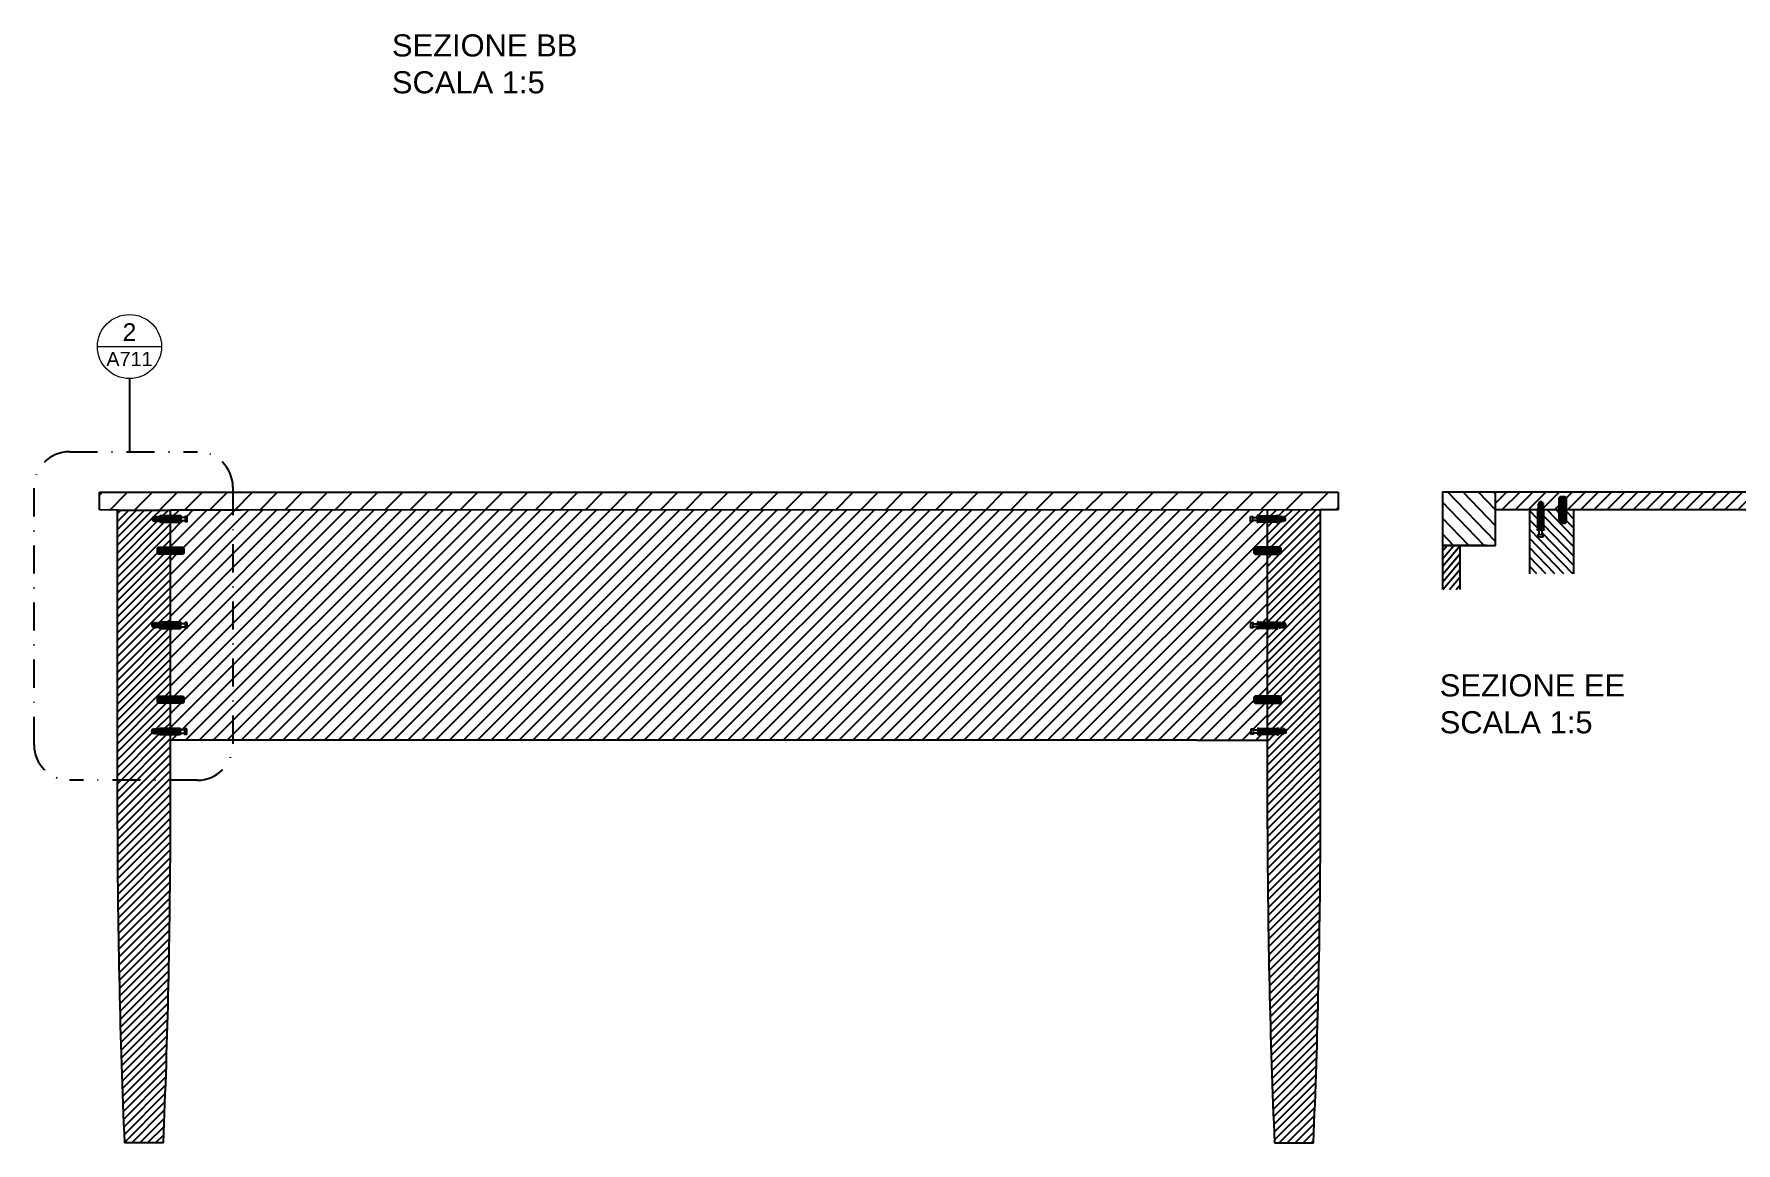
# Model space of a CAD drawing. Header units: millimetres. Extents: x -69 to 1786, y -423 to 409.
# Drawn here: x 196.5 to 388.9, y -213.3 to -88 of the extents above; entities that cross this region are included whole.
import ezdxf
from ezdxf.enums import TextEntityAlignment as Align

# ---------------------------------------------------------------- set-up
doc = ezdxf.new("R2010")
doc.units = ezdxf.units.MM
doc.header["$LTSCALE"] = 0.5
doc.linetypes.add('TRATTOPUNTO2', pattern=[12.7, 6.35, -3.175, 0, -3.175])
doc.layers.add('A-ANNO-SYMB', color=202, linetype='Continuous', lineweight=18)
for name, color, linetype in [('ALTRE LINEE', 70, 'Continuous'), ('CONTRONO SEZIONI', 26, 'Continuous'), ('G-ANNO-GEOMETRY', 7, 'Continuous'), ('linee sezionate', 5, 'Continuous'), ('SIMBOLI', 201, 'Continuous'), ('viti', 240, 'Continuous')]:
    doc.layers.add(name, color=color, linetype=linetype)
doc.styles.add('ARIAL', font='arial.ttf')
doc.styles.get("Standard").update_dxf_attribs({"font": 'arial.ttf'})

# ---------------------------------------------------------------- blocks, each defined once
blk = doc.blocks.new('DETAGLI')
at = {"layer": 'A-ANNO-SYMB', "linetype": 'Continuous'}
blk.add_line((486.66, 356.17), (504.76, 356.17), dxfattribs=at)
blk.add_circle((495.71, 356.17), 9.05, dxfattribs=at)
for tag, p in [('TAVOLA', (495.71, 362.76)), ('SEZIONE', (495.71, 354.67))]:
    blk.add_attdef(tag, text='', height=5, dxfattribs=at).set_placement(p, align=Align.TOP_CENTER)

msp = doc.modelspace()

# ---------------------------------------------------------------- hatches: boundary and pattern name
at = {"layer": 'ALTRE LINEE'}
h = msp.add_hatch(dxfattribs=at)
h.set_pattern_fill('ANSI31', color=256, scale=0.63)
h.set_pattern_definition([(45, (134.6982, 0.0567), (-1.41439, 1.41439), [])])
h.paths.add_polyline_path([(343.9, -141.76), (343.9, -139.76), (203.9, -139.76), (203.9, -141.76), (205.9, -141.77), (211.9, -141.78), (219.89, -141.78)])
h = msp.add_hatch(dxfattribs=at)
h.set_pattern_fill('ANSI31', color=256, scale=0.39, angle=269)
h.set_pattern_definition([(314, (-100.5723, -89.1039), (0.8907225, 0.8601607), [])])
h.paths.add_polyline_path([(361.69, -139.76), (355.69, -139.76), (355.69, -145.76), (361.69, -145.76)])
h.paths.add_polyline_path([(414.94, -139.76), (414.94, -145.76), (420.94, -145.76), (420.94, -139.76)])
h = msp.add_hatch(dxfattribs=at)
h.set_pattern_fill('ANSI31', color=256, scale=0.33)
h.set_pattern_definition([(45, (-100.5723, -89.1039), (-0.7408711, 0.7408711), [])])
edge = h.paths.add_edge_path()
edge.add_line((406.95, -141.76), (406.95, -140.39))
edge.add_line((406.95, -140.39), (407.35, -140.39))
edge.add_line((407.35, -140.39), (407.35, -139.76))
edge.add_line((407.35, -139.76), (361.69, -139.76))
edge.add_line((361.69, -139.76), (361.69, -141.76))
edge.add_line((361.69, -141.76), (366.5, -141.76))
edge.add_line((366.5, -141.76), (366.5, -141.7))
edge.add_line((366.5, -141.7), (366.58, -141.68))
edge.add_line((366.58, -141.68), (366.58, -141.58))
edge.add_line((366.58, -141.58), (366.5, -141.6))
edge.add_line((366.5, -141.6), (366.5, -141.54))
edge.add_line((366.5, -141.54), (366.58, -141.52))
edge.add_line((366.58, -141.52), (366.58, -141.44))
edge.add_line((366.58, -141.44), (366.5, -141.46))
edge.add_line((366.5, -141.46), (366.5, -141.4))
edge.add_line((366.5, -141.4), (366.58, -141.37))
edge.add_line((366.58, -141.37), (366.58, -141.29))
edge.add_line((366.58, -141.29), (366.5, -141.32))
edge.add_line((366.5, -141.32), (366.5, -141.25))
edge.add_line((366.5, -141.25), (366.58, -141.23))
edge.add_line((366.58, -141.23), (366.58, -141.15))
edge.add_line((366.58, -141.15), (366.5, -141.18))
edge.add_line((366.5, -141.18), (366.5, -141.11))
edge.add_line((366.5, -141.11), (366.58, -141.09))
edge.add_line((366.58, -141.09), (366.58, -140.91))
edge.add_arc((366.79, -141.11), 0.285, 43.7004, 136.2996, ccw=False)
edge.add_line((367, -140.91), (367, -140.98))
edge.add_line((367, -140.98), (367.08, -140.95))
edge.add_line((367.08, -140.95), (367.08, -141.02))
edge.add_line((367.08, -141.02), (367, -141.04))
edge.add_line((367, -141.04), (367, -141.12))
edge.add_line((367, -141.12), (367.08, -141.09))
edge.add_line((367.08, -141.09), (367.08, -141.16))
edge.add_line((367.08, -141.16), (367, -141.18))
edge.add_line((367, -141.18), (367, -141.26))
edge.add_line((367, -141.26), (367.08, -141.24))
edge.add_line((367.08, -141.24), (367.08, -141.3))
edge.add_line((367.08, -141.3), (367, -141.32))
edge.add_line((367, -141.32), (367, -141.4))
edge.add_line((367, -141.4), (367.08, -141.38))
edge.add_line((367.08, -141.38), (367.08, -141.44))
edge.add_line((367.08, -141.44), (367, -141.46))
edge.add_line((367, -141.46), (367, -141.56))
edge.add_line((367, -141.56), (367.08, -141.54))
edge.add_line((367.08, -141.54), (367.08, -141.6))
edge.add_line((367.08, -141.6), (367, -141.63))
edge.add_line((367, -141.63), (367, -141.76))
edge.add_line((367, -141.76), (368.88, -141.76))
edge.add_line((368.88, -141.76), (368.88, -140.39))
edge.add_line((368.88, -140.39), (369, -140.24))
edge.add_line((369, -140.24), (369.56, -140.24))
edge.add_line((369.56, -140.24), (369.68, -140.39))
edge.add_line((369.68, -140.39), (369.68, -141.76))
edge.add_line((369.68, -141.76), (406.95, -141.76))
h.paths.add_polyline_path([(409.63, -141.76), (409.63, -141.63), (409.85, -141.69), (409.85, -139.76), (407.35, -139.76), (407.35, -140.39), (407.75, -140.39), (407.75, -141.76)])
h.paths.add_polyline_path([(409.85, -141.46), (410.13, -141.54), (410.13, -141.59), (410.08, -141.59), (410.04, -141.58), (410.04, -141.76), (414.94, -141.76), (414.94, -139.76), (409.85, -139.76)])
h = msp.add_hatch(dxfattribs=at)
h.set_pattern_fill('ANSI31', color=256, scale=0.2)
h.set_pattern_definition([(45, (-81.9845, -113.9368), (-0.4490128, 0.4490128), [])])
h.paths.add_polyline_path([(211.9, -155.14), (210.8, -155.14), (210.8, -155.18), (210.74, -155.18), (210.74, -155.06), (210.68, -155.06), (210.54, -154.57), (210.53, -154.57), (210.53, -154.49), (210.58, -154.49), (210.6, -154.57), (210.74, -154.57), (210.74, -154.4), (210.8, -154.4), (211.9, -154.42), (211.9, -146.77), (210.55, -146.77), (210.4, -146.65), (210.4, -146.37), (210.4, -146.09), (210.55, -145.97), (211.9, -145.97), (211.9, -143.14), (210.83, -143.14), (210.83, -143.18), (210.77, -143.18), (210.77, -143.06), (210.71, -143.06), (210.57, -142.57), (210.56, -142.57), (210.56, -142.49), (210.61, -142.49), (210.64, -142.57), (210.77, -142.57), (210.77, -142.4), (210.83, -142.4), (211.9, -142.42), (211.9, -141.78), (205.9, -141.77), (205.9, -177.77, 0.009914), (206.7, -213.27), (211.1, -213.27, 0.009912), (211.9, -177.78), (211.9, -167.14), (210.76, -167.14), (210.76, -167.18), (210.71, -167.18), (210.71, -167.07), (210.65, -167.07), (210.51, -166.57), (210.5, -166.57), (210.5, -166.49), (210.55, -166.49), (210.57, -166.57), (210.71, -166.57), (210.71, -166.4), (210.76, -166.4), (211.9, -166.42), (211.9, -163.58), (210.55, -163.58), (210.4, -163.46), (210.4, -162.9), (210.55, -162.78), (211.9, -162.78)])
h.paths.add_polyline_path([(209.89, -154.98, -0.427564), (209.89, -154.57), (209.95, -154.57), (209.95, -154.49), (210, -154.49), (210.02, -154.57), (210.09, -154.57), (210.09, -154.49), (210.14, -154.49), (210.16, -154.57), (210.23, -154.57), (210.23, -154.49), (210.28, -154.49), (210.3, -154.57), (210.37, -154.57), (210.37, -154.49), (210.42, -154.49), (210.58, -155.06), (210.52, -155.06), (210.49, -154.98), (210.42, -154.98), (210.42, -155.06), (210.37, -155.06), (210.35, -154.98), (210.28, -154.98), (210.28, -155.06), (210.23, -155.06), (210.21, -154.98), (210.14, -154.98), (210.14, -155.06), (210.09, -155.06), (210.07, -154.98)], flags=16)
h.paths.add_polyline_path([(209.91, -166.49), (209.96, -166.49), (209.99, -166.57), (210.05, -166.57), (210.05, -166.49), (210.1, -166.49), (210.13, -166.57), (210.2, -166.57), (210.2, -166.49), (210.25, -166.49), (210.27, -166.57), (210.34, -166.57), (210.34, -166.49), (210.39, -166.49), (210.53, -166.98), (210.53, -166.98), (210.53, -167.07), (210.48, -167.07), (210.46, -166.98), (210.39, -166.98), (210.39, -167.07), (210.34, -167.07), (210.32, -166.98), (210.25, -166.98), (210.25, -167.07), (210.2, -167.07), (210.18, -166.98), (210.11, -166.98), (210.11, -167.07), (210.06, -167.07), (210.04, -166.98), (209.86, -166.98, -0.427564), (209.86, -166.57), (209.91, -166.57)], flags=16)
h.paths.add_polyline_path([(210.12, -143.06), (210.1, -142.98), (209.93, -142.98, -0.427564), (209.93, -142.57), (209.98, -142.57), (209.98, -142.49), (210.03, -142.49), (210.05, -142.57), (210.12, -142.57), (210.12, -142.49), (210.17, -142.49), (210.19, -142.57), (210.26, -142.57), (210.26, -142.49), (210.31, -142.49), (210.33, -142.57), (210.4, -142.57), (210.4, -142.49), (210.45, -142.49), (210.59, -142.98), (210.6, -142.98), (210.6, -143.06), (210.55, -143.06), (210.53, -142.98), (210.46, -142.98), (210.46, -143.06), (210.41, -143.06), (210.38, -142.98), (210.32, -142.98), (210.32, -143.06), (210.27, -143.06), (210.24, -142.98), (210.17, -142.98), (210.17, -143.06)], flags=16)
h = msp.add_hatch(dxfattribs=at)
h.set_pattern_fill('ANSI31', color=256, scale=0.35)
h.set_pattern_definition([(45, (134.6982, 0.0567), (-0.7857724, 0.7857724), [])])
h.paths.add_polyline_path([(335.9, -155.14), (334.86, -155.14), (334.86, -155.18), (334.77, -155.18), (334.77, -154.97), (334.26, -154.97), (334.26, -155.08), (334.03, -155.08), (334.03, -154.49), (334.26, -154.49), (334.26, -154.61), (334.77, -154.61), (334.77, -154.4), (334.86, -154.4), (334.86, -154.44), (335.9, -154.44), (335.9, -153.61), (335.9, -146.77), (334.53, -146.77), (334.38, -146.65), (334.38, -146.09), (334.53, -145.97), (335.9, -145.97), (335.9, -143.14), (334.83, -143.14), (334.83, -143.18), (334.74, -143.18), (334.74, -142.97), (334.23, -142.97), (334.23, -143.08), (334, -143.08), (334, -142.49), (334.23, -142.49), (334.23, -142.61), (334.74, -142.61), (334.74, -142.4), (334.83, -142.4), (335.9, -142.42), (335.9, -141.76), (219.89, -141.78), (211.9, -141.78), (211.9, -142.44), (212.98, -142.44), (212.98, -142.4), (213.06, -142.4), (213.06, -142.61), (213.58, -142.61), (213.58, -142.49), (213.81, -142.49), (213.81, -143.08), (213.58, -143.08), (213.58, -142.97), (213.06, -142.97), (213.06, -143.18), (212.98, -143.18), (211.9, -143.16), (211.9, -145.97), (213.27, -145.97), (213.42, -146.09), (213.42, -146.65), (213.27, -146.77), (211.9, -146.77), (211.9, -154.44), (212.94, -154.44), (212.94, -154.4), (213.03, -154.4), (213.03, -154.61), (213.55, -154.61), (213.55, -154.49), (213.78, -154.49), (213.78, -155.08), (213.55, -155.08), (213.55, -154.97), (213.03, -154.97), (213.03, -155.18), (212.94, -155.18), (211.9, -155.16), (211.9, -162.78), (213.27, -162.78), (213.42, -162.9), (213.42, -163.46), (213.27, -163.58), (211.9, -163.58), (211.9, -163.6), (211.9, -166.44), (212.91, -166.44), (212.91, -166.4), (213, -166.4), (213, -167.18), (212.91, -167.18), (211.9, -167.16), (211.9, -167.78), (327.92, -167.78), (335.9, -167.78), (335.9, -167.14), (334.89, -167.14), (334.89, -167.18), (334.81, -167.18), (334.81, -166.97), (334.29, -166.97), (334.29, -167.08), (334.06, -167.08), (334.06, -166.79), (334, -166.79), (334.06, -166.79), (334.06, -166.49), (334.29, -166.49), (334.81, -166.61), (334.81, -166.4), (334.89, -166.4), (334.89, -166.44), (335.9, -166.44), (335.9, -163.58), (334.53, -163.58), (334.38, -163.46), (334.38, -162.9), (334.53, -162.78), (335.9, -162.78), (335.9, -162.76)])
h.paths.add_polyline_path([(213.74, -167.08), (213.51, -167.08), (213.51, -166.49), (213.74, -166.49)], flags=16)
h = msp.add_hatch(dxfattribs=at)
h.set_pattern_fill('ANSI31', color=256, scale=0.2)
h.set_pattern_definition([(45, (54.01555, -113.9368), (-0.4490128, 0.4490128), [])])
h.paths.add_polyline_path([(335.9, -155.14), (337.01, -155.14), (337.01, -155.18), (337.06, -155.18), (337.06, -155.06), (337.13, -155.06), (337.26, -154.57), (337.27, -154.57), (337.27, -154.49), (337.22, -154.49), (337.2, -154.57), (337.06, -154.57), (337.06, -154.4), (337.01, -154.4), (335.9, -154.42), (335.9, -146.77), (337.26, -146.77), (337.41, -146.65), (337.41, -146.37), (337.41, -146.09), (337.26, -145.97), (335.9, -145.97), (335.9, -143.14), (336.98, -143.14), (336.98, -143.18), (337.03, -143.18), (337.03, -143.06), (337.09, -143.06), (337.23, -142.57), (337.24, -142.57), (337.24, -142.49), (337.19, -142.49), (337.17, -142.57), (337.03, -142.57), (337.03, -142.4), (336.98, -142.4), (335.9, -142.42), (335.9, -141.78), (341.9, -141.77), (341.9, -177.77, -0.009914), (341.1, -213.27), (336.7, -213.27, -0.009912), (335.9, -177.78), (335.9, -167.14), (337.04, -167.14), (337.04, -167.18), (337.1, -167.18), (337.1, -167.07), (337.16, -167.07), (337.3, -166.57), (337.3, -166.57), (337.3, -166.49), (337.25, -166.49), (337.23, -166.57), (337.1, -166.57), (337.1, -166.4), (337.04, -166.4), (335.9, -166.42), (335.9, -163.58), (337.26, -163.58), (337.41, -163.46), (337.41, -162.9), (337.26, -162.78), (335.9, -162.78)])
h.paths.add_polyline_path([(337.91, -154.98, 0.427564), (337.91, -154.57), (337.86, -154.57), (337.86, -154.49), (337.81, -154.49), (337.79, -154.57), (337.72, -154.57), (337.72, -154.49), (337.67, -154.49), (337.64, -154.57), (337.58, -154.57), (337.58, -154.49), (337.53, -154.49), (337.5, -154.57), (337.43, -154.57), (337.43, -154.49), (337.38, -154.49), (337.22, -155.06), (337.29, -155.06), (337.31, -154.98), (337.38, -154.98), (337.38, -155.06), (337.43, -155.06), (337.45, -154.98), (337.52, -154.98), (337.52, -155.06), (337.57, -155.06), (337.59, -154.98), (337.66, -154.98), (337.66, -155.06), (337.71, -155.06), (337.74, -154.98)], flags=16)
h.paths.add_polyline_path([(337.89, -166.49), (337.84, -166.49), (337.82, -166.57), (337.75, -166.57), (337.75, -166.49), (337.7, -166.49), (337.68, -166.57), (337.61, -166.57), (337.61, -166.49), (337.56, -166.49), (337.54, -166.57), (337.47, -166.57), (337.47, -166.49), (337.42, -166.49), (337.28, -166.98), (337.27, -166.98), (337.27, -167.07), (337.32, -167.07), (337.34, -166.98), (337.41, -166.98), (337.41, -167.07), (337.46, -167.07), (337.49, -166.98), (337.55, -166.98), (337.55, -167.07), (337.6, -167.07), (337.63, -166.98), (337.69, -166.98), (337.69, -167.07), (337.74, -167.07), (337.77, -166.98), (337.94, -166.98, 0.427564), (337.94, -166.57), (337.89, -166.57)], flags=16)
h.paths.add_polyline_path([(337.68, -143.06), (337.7, -142.98), (337.88, -142.98, 0.427564), (337.88, -142.57), (337.83, -142.57), (337.83, -142.49), (337.78, -142.49), (337.75, -142.57), (337.69, -142.57), (337.69, -142.49), (337.64, -142.49), (337.61, -142.57), (337.54, -142.57), (337.54, -142.49), (337.49, -142.49), (337.47, -142.57), (337.4, -142.57), (337.4, -142.49), (337.35, -142.49), (337.21, -142.98), (337.2, -142.98), (337.2, -143.06), (337.25, -143.06), (337.28, -142.98), (337.35, -142.98), (337.35, -143.06), (337.4, -143.06), (337.42, -142.98), (337.49, -142.98), (337.49, -143.06), (337.54, -143.06), (337.56, -142.98), (337.63, -142.98), (337.63, -143.06)], flags=16)
h = msp.add_hatch(dxfattribs=at)
h.set_pattern_fill('ANSI31', color=256, scale=0.23, angle=269)
h.set_pattern_definition([(314, (-100.5723, -89.10385), (0.5252979, 0.5072743), [])])
h.paths.add_polyline_path([(409.5, -141.82), (409.61, -141.82), (409.61, -143.96), (409.5, -143.96)])
h.paths.add_polyline_path([(409.8, -143.96), (409.61, -143.96), (409.61, -141.82), (409.8, -141.82)])
h.paths.add_polyline_path([(409.9, -143.96), (409.8, -143.96), (409.8, -141.82), (409.9, -141.82)])
h.paths.add_polyline_path([(410.09, -143.96), (409.9, -143.96), (409.9, -141.82), (410.09, -141.82)])
h.paths.add_polyline_path([(410.2, -143.96), (410.09, -143.96), (410.09, -141.82), (410.2, -141.82)])
h.paths.add_polyline_path([(410.03, -144.05), (410.03, -144.57), (409.67, -144.57), (409.67, -144.05)])
h.paths.add_polyline_path([(409.56, -144.8), (409.56, -144.57), (410.15, -144.57), (410.15, -144.8)])
h.paths.add_polyline_path([(365.53, -148.97), (370.53, -148.97), (370.53, -141.76), (369.68, -141.76), (369.68, -143.12), (369.56, -143.27), (369.28, -143.27), (369, -143.27), (368.88, -143.12), (368.88, -141.76), (367.17, -141.76), (367.17, -141.82), (367.13, -143.96), (367.17, -143.96), (367.17, -144.05), (366.96, -144.05), (366.96, -144.57), (367.07, -144.57), (367.07, -144.8), (366.48, -144.8), (366.48, -144.57), (366.6, -144.57), (366.6, -144.05), (366.39, -144.05), (366.39, -143.96), (366.43, -141.82), (366.39, -141.82), (365.53, -141.81)])
h.paths.add_polyline_path([(406.1, -148.97), (411.1, -148.97), (411.1, -141.76), (410.24, -141.76), (410.24, -141.82), (409.46, -141.82), (409.46, -141.76), (407.75, -141.76), (407.75, -143.12), (406.95, -143.12), (406.95, -141.76), (406.1, -141.76)])
at = {"layer": 'linee sezionate'}
h = msp.add_hatch(dxfattribs=at)
h.set_pattern_fill('ANSI31', color=70, scale=0.18, angle=185)
h.set_pattern_definition([(230, (-100.5723, -89.10385), (0.4377944, -0.3673531), [])])
h.paths.add_polyline_path([(357.69, -145.76), (355.69, -145.76), (355.69, -150.76), (357.69, -150.76)])

# ---------------------------------------------------------------- linework, layer by layer
at = {"layer": 'CONTRONO SEZIONI', "linetype": 'TRATTOPUNTO2'}
for points in [[(200.48, -135.19), (214.96, -135.19)], [(196.48, -168.29), (196.48, -139.19)], [(196.48, -168.29), (196.48, -139.19)], [(218.96, -139.19), (218.96, -168.29)], [(214.96, -172.29), (200.48, -172.29)]]:
    msp.add_lwpolyline(points, dxfattribs=at)
for centre, start, end in [((200.48, -139.19), 90, 180), ((214.96, -139.19), 0, 90), ((200.48, -168.29), 180, 270), ((214.96, -168.29), 270, 0)]:
    msp.add_arc(centre, 4, start, end, dxfattribs=at)
at = {"layer": 'linee sezionate'}
for p, q in [((203.9, -141.76), (203.9, -139.76)), ((203.9, -139.76), (219.66, -139.76)), ((203.9, -139.76), (343.9, -139.76)), ((343.9, -139.76), (343.9, -141.76)), ((414.94, -139.76), (361.69, -139.76)), ((205.9, -141.77), (203.9, -141.76)), ((205.9, -177.77), (205.9, -141.77)), ((205.9, -141.77), (211.9, -141.78)), ((219.89, -141.78), (211.9, -141.78)), ((211.9, -142.44), (211.9, -141.78)), ((343.9, -141.76), (219.89, -141.78)), ((335.9, -167.78), (335.9, -141.78)), ((343.9, -141.76), (341.9, -141.76)), ((341.9, -177.77), (341.9, -141.77)), ((414.94, -141.76), (361.69, -141.76)), ((365.53, -141.76), (365.53, -148.97)), ((406.95, -141.76), (369.68, -141.76)), ((370.53, -148.97), (370.53, -141.76)), ((211.9, -145.97), (211.9, -142.44)), ((211.9, -154.44), (211.9, -145.97)), ((360.72, -145.76), (355.69, -145.76)), ((355.69, -145.76), (355.69, -150.76)), ((357.69, -150.76), (357.69, -145.76)), ((211.9, -162.78), (211.9, -154.44)), ((211.9, -166.44), (211.9, -162.76)), ((211.9, -177.78), (211.9, -166.43)), ((335.9, -177.78), (335.9, -167.14)), ((327.92, -167.78), (211.9, -167.78)), ((327.92, -167.78), (335.9, -167.78)), ((211.1, -213.27), (206.7, -213.27)), ((336.7, -213.27), (341.1, -213.27))]:
    msp.add_line(p, q, dxfattribs=at)
msp.add_lwpolyline([(361.69, -145.76), (361.69, -139.76), (355.69, -139.76), (355.69, -145.76), (361.69, -145.76)], dxfattribs=at)
for centre, start, end in [((1101.46, -175.35), 180.15499, 182.42692), ((-683.65, -175.35), 357.57308, 359.84501), ((1231.46, -175.35), 180.15499, 182.42692), ((-553.65, -175.35), 357.57308, 359.84501)]:
    msp.add_arc(centre, 895.56, start, end, dxfattribs=at)
at = {"layer": 'SIMBOLI', "lineweight": -3}
msp.add_line((207.27, -126.93), (207.27, -135.19), dxfattribs=at)
at = {"layer": 'viti'}
for p, q in [((368.88, -140.39), (369, -140.24)), ((368.88, -143.12), (368.88, -140.39)), ((369.68, -140.39), (368.88, -140.39)), ((369, -140.24), (369.56, -140.24)), ((369.56, -140.24), (369.68, -140.39)), ((369.68, -140.39), (369.68, -143.12)), ((366.5, -141.11), (367.03, -140.97)), ((366.5, -141.25), (367.03, -141.11)), ((366.5, -141.16), (366.5, -141.11)), ((366.55, -141.16), (366.5, -141.16)), ((366.5, -141.4), (367.03, -141.25)), ((366.5, -141.3), (366.5, -141.25)), ((366.55, -141.3), (366.5, -141.3)), ((366.5, -141.54), (367.03, -141.39)), ((366.5, -141.45), (366.5, -141.4)), ((366.55, -141.45), (366.5, -141.45)), ((366.5, -141.59), (366.5, -141.54)), ((366.5, -141.7), (367.03, -141.55)), ((366.55, -141.59), (366.5, -141.59)), ((366.5, -141.75), (366.5, -141.7)), ((366.55, -141.75), (366.5, -141.75)), ((367.08, -141.02), (366.55, -141.16)), ((367.08, -141.16), (366.55, -141.3)), ((367.08, -141.3), (366.55, -141.45)), ((367.08, -141.44), (366.55, -141.59)), ((367.08, -141.6), (366.55, -141.75)), ((366.58, -140.91), (366.58, -141.09)), ((366.58, -141.15), (366.58, -141.23)), ((366.58, -141.29), (366.58, -141.37)), ((366.58, -141.44), (366.58, -141.52)), ((366.58, -141.58), (366.58, -141.68)), ((366.58, -141.74), (366.58, -141.76)), ((367, -140.98), (367, -140.91)), ((367, -141.12), (367, -141.04)), ((367, -141.26), (367, -141.18)), ((367, -141.4), (367, -141.32)), ((367, -141.56), (367, -141.46)), ((367, -141.76), (367, -141.63)), ((367.08, -140.97), (367.03, -140.97)), ((367.08, -141.11), (367.03, -141.11)), ((367.08, -141.25), (367.03, -141.25)), ((367.08, -141.39), (367.03, -141.39)), ((367.08, -141.55), (367.03, -141.55)), ((367.08, -140.97), (367.08, -141.02)), ((367.08, -141.11), (367.08, -141.16)), ((367.08, -141.25), (367.08, -141.3)), ((367.08, -141.39), (367.08, -141.44)), ((367.08, -141.55), (367.08, -141.6)), ((369, -140.49), (369, -143.03)), ((369.14, -140.49), (369.14, -143.03)), ((369.28, -140.49), (369.28, -143.03)), ((369.42, -140.49), (369.42, -143.03)), ((369.56, -140.49), (369.56, -143.04)), ((209.99, -142.57), (209.93, -142.57)), ((209.93, -142.98), (210.1, -142.98)), ((209.98, -142.49), (210.03, -142.49)), ((209.98, -142.49), (209.98, -142.53)), ((210.12, -143.06), (209.98, -142.53)), ((210.03, -142.49), (210.17, -143.02)), ((210.13, -142.57), (210.05, -142.57)), ((210.12, -142.49), (210.17, -142.49)), ((210.12, -142.49), (210.12, -142.53)), ((210.27, -143.06), (210.12, -142.53)), ((210.17, -143.06), (210.12, -143.06)), ((210.16, -142.98), (210.24, -142.98)), ((210.17, -142.49), (210.32, -143.02)), ((210.17, -143.02), (210.17, -143.06)), ((210.27, -142.57), (210.19, -142.57)), ((210.26, -142.49), (210.31, -142.49)), ((210.26, -142.49), (210.26, -142.53)), ((210.41, -143.06), (210.26, -142.53)), ((210.32, -143.06), (210.27, -143.06)), ((210.31, -142.49), (210.46, -143.02)), ((210.31, -142.98), (210.38, -142.98)), ((210.32, -143.02), (210.32, -143.06)), ((210.41, -142.57), (210.33, -142.57)), ((210.4, -142.49), (210.45, -142.49)), ((210.4, -142.49), (210.4, -142.53)), ((210.55, -143.06), (210.4, -142.53)), ((210.46, -143.06), (210.41, -143.06)), ((210.45, -142.49), (210.6, -143.02)), ((210.45, -142.98), (210.53, -142.98)), ((210.46, -143.02), (210.46, -143.06)), ((210.57, -142.57), (210.48, -142.57)), ((210.6, -143.06), (210.55, -143.06)), ((210.56, -142.49), (210.61, -142.49)), ((210.56, -142.49), (210.56, -142.53)), ((210.71, -143.06), (210.56, -142.53)), ((210.59, -142.98), (210.69, -142.98)), ((210.6, -143.02), (210.6, -143.06)), ((210.61, -142.49), (210.76, -143.02)), ((210.77, -142.57), (210.64, -142.57)), ((210.76, -143.06), (210.71, -143.06)), ((210.75, -142.98), (210.77, -142.98)), ((210.76, -143.02), (210.76, -143.06)), ((212.98, -143.18), (212.98, -142.4)), ((212.98, -142.4), (213.06, -142.4)), ((213.06, -143.18), (212.98, -143.18)), ((213.06, -142.4), (213.06, -143.18)), ((334.74, -142.4), (334.74, -143.18)), ((334.83, -142.4), (334.74, -142.4)), ((334.74, -143.18), (334.83, -143.18)), ((334.83, -143.18), (334.83, -142.4)), ((337.03, -142.57), (337.17, -142.57)), ((337.05, -142.98), (337.03, -142.98)), ((337.19, -142.49), (337.04, -143.02)), ((337.04, -143.02), (337.04, -143.06)), ((337.04, -143.06), (337.09, -143.06)), ((337.09, -143.06), (337.24, -142.53)), ((337.21, -142.98), (337.12, -142.98)), ((337.24, -142.49), (337.19, -142.49)), ((337.35, -142.49), (337.2, -143.02)), ((337.2, -143.02), (337.2, -143.06)), ((337.2, -143.06), (337.25, -143.06)), ((337.23, -142.57), (337.33, -142.57)), ((337.24, -142.49), (337.24, -142.53)), ((337.25, -143.06), (337.4, -142.53)), ((337.36, -142.98), (337.28, -142.98)), ((337.4, -142.49), (337.35, -142.49)), ((337.49, -142.49), (337.35, -143.02)), ((337.35, -143.02), (337.35, -143.06)), ((337.35, -143.06), (337.4, -143.06)), ((337.39, -142.57), (337.47, -142.57)), ((337.4, -142.49), (337.4, -142.53)), ((337.4, -143.06), (337.54, -142.53)), ((337.5, -142.98), (337.42, -142.98)), ((337.54, -142.49), (337.49, -142.49)), ((337.64, -142.49), (337.49, -143.02)), ((337.49, -143.02), (337.49, -143.06)), ((337.49, -143.06), (337.54, -143.06)), ((337.53, -142.57), (337.61, -142.57)), ((337.54, -142.49), (337.54, -142.53)), ((337.54, -143.06), (337.69, -142.53)), ((337.64, -142.98), (337.56, -142.98)), ((337.78, -142.49), (337.63, -143.02)), ((337.63, -143.02), (337.63, -143.06)), ((337.63, -143.06), (337.68, -143.06)), ((337.69, -142.49), (337.64, -142.49)), ((337.68, -143.06), (337.83, -142.53)), ((337.68, -142.57), (337.75, -142.57)), ((337.69, -142.49), (337.69, -142.53)), ((337.88, -142.98), (337.7, -142.98)), ((337.83, -142.49), (337.78, -142.49)), ((337.82, -142.57), (337.88, -142.57)), ((337.83, -142.49), (337.83, -142.53)), ((366.39, -144.05), (366.39, -143.96)), ((366.39, -143.96), (367.17, -143.96)), ((367.17, -144.05), (366.39, -144.05)), ((367.17, -143.96), (367.17, -144.05)), ((369.68, -143.12), (368.88, -143.12)), ((368.88, -143.12), (369, -143.27)), ((369, -143.27), (369.56, -143.27)), ((369.28, -143.27), (369.53, -143.27)), ((369.56, -143.27), (369.68, -143.12)), ((210.55, -145.97), (210.4, -146.09)), ((210.4, -146.09), (210.4, -146.65)), ((210.55, -146.77), (210.55, -145.97)), ((210.55, -145.97), (213.27, -145.97)), ((213.17, -146.09), (210.63, -146.09)), ((213.27, -145.97), (213.42, -146.09)), ((213.27, -146.77), (213.27, -145.97)), ((213.42, -146.09), (213.42, -146.65)), ((334.53, -145.97), (334.38, -146.09)), ((334.38, -146.09), (334.38, -146.65)), ((337.26, -145.97), (334.53, -145.97)), ((334.53, -146.77), (334.53, -145.97)), ((334.63, -146.09), (337.17, -146.09)), ((337.26, -146.77), (337.26, -145.97)), ((337.26, -145.97), (337.41, -146.09)), ((337.41, -146.09), (337.41, -146.65)), ((210.4, -146.65), (210.55, -146.77)), ((213.27, -146.77), (210.55, -146.77)), ((213.17, -146.23), (210.63, -146.23)), ((213.17, -146.37), (210.63, -146.37)), ((213.17, -146.51), (210.63, -146.51)), ((213.17, -146.65), (210.63, -146.65)), ((213.42, -146.65), (213.27, -146.77)), ((334.38, -146.65), (334.53, -146.77)), ((334.53, -146.77), (337.26, -146.77)), ((334.63, -146.23), (337.17, -146.23)), ((334.63, -146.37), (337.17, -146.37)), ((334.63, -146.51), (337.17, -146.51)), ((334.63, -146.65), (337.18, -146.65)), ((337.41, -146.65), (337.26, -146.77)), ((209.96, -154.57), (209.89, -154.57)), ((209.89, -154.98), (210.07, -154.98)), ((209.95, -154.49), (210, -154.49)), ((209.95, -154.49), (209.95, -154.53)), ((210.09, -155.06), (209.95, -154.53)), ((210, -154.49), (210.14, -155.02)), ((210.1, -154.57), (210.02, -154.57)), ((210.09, -154.49), (210.14, -154.49)), ((210.09, -154.49), (210.09, -154.53)), ((210.23, -155.06), (210.09, -154.53)), ((210.14, -155.06), (210.09, -155.06)), ((210.13, -154.98), (210.21, -154.98)), ((210.14, -154.49), (210.28, -155.02)), ((210.14, -155.02), (210.14, -155.06)), ((210.24, -154.57), (210.16, -154.57)), ((210.23, -154.49), (210.28, -154.49)), ((210.23, -154.49), (210.23, -154.53)), ((210.37, -155.06), (210.23, -154.53)), ((210.28, -155.06), (210.23, -155.06)), ((210.27, -154.98), (210.35, -154.98)), ((210.28, -154.49), (210.42, -155.02)), ((210.28, -155.02), (210.28, -155.06)), ((210.38, -154.57), (210.3, -154.57)), ((210.37, -154.49), (210.42, -154.49)), ((210.37, -154.49), (210.37, -154.53)), ((210.52, -155.06), (210.37, -154.53)), ((210.42, -155.06), (210.37, -155.06)), ((210.41, -154.98), (210.49, -154.98)), ((210.42, -154.49), (210.57, -155.02)), ((210.42, -155.02), (210.42, -155.06)), ((210.54, -154.57), (210.44, -154.57)), ((210.57, -155.06), (210.52, -155.06)), ((210.53, -154.49), (210.58, -154.49)), ((210.53, -154.49), (210.53, -154.53)), ((210.68, -155.06), (210.53, -154.53)), ((210.56, -154.98), (210.66, -154.98)), ((210.57, -155.02), (210.57, -155.06)), ((210.58, -154.49), (210.73, -155.02)), ((210.74, -154.57), (210.6, -154.57)), ((210.73, -155.06), (210.68, -155.06)), ((210.72, -154.98), (210.74, -154.98)), ((210.73, -155.02), (210.73, -155.06)), ((212.94, -155.18), (212.94, -154.4)), ((212.94, -154.4), (213.03, -154.4)), ((213.03, -155.18), (212.94, -155.18)), ((213.03, -154.4), (213.03, -155.18)), ((334.77, -154.4), (334.77, -155.18)), ((334.86, -154.4), (334.77, -154.4)), ((334.77, -155.18), (334.86, -155.18)), ((334.86, -155.18), (334.86, -154.4)), ((337.06, -154.57), (337.2, -154.57)), ((337.09, -154.98), (337.06, -154.98)), ((337.22, -154.49), (337.08, -155.02)), ((337.08, -155.02), (337.08, -155.06)), ((337.08, -155.06), (337.13, -155.06)), ((337.13, -155.06), (337.27, -154.53)), ((337.25, -154.98), (337.15, -154.98)), ((337.27, -154.49), (337.22, -154.49)), ((337.38, -154.49), (337.24, -155.02)), ((337.24, -155.02), (337.24, -155.06)), ((337.24, -155.06), (337.29, -155.06)), ((337.26, -154.57), (337.36, -154.57)), ((337.27, -154.49), (337.27, -154.53)), ((337.29, -155.06), (337.43, -154.53)), ((337.39, -154.98), (337.31, -154.98)), ((337.43, -154.49), (337.38, -154.49)), ((337.53, -154.49), (337.38, -155.02)), ((337.38, -155.02), (337.38, -155.06)), ((337.38, -155.06), (337.43, -155.06)), ((337.42, -154.57), (337.5, -154.57)), ((337.43, -154.49), (337.43, -154.53)), ((337.43, -155.06), (337.58, -154.53)), ((337.53, -154.98), (337.45, -154.98)), ((337.67, -154.49), (337.52, -155.02)), ((337.52, -155.02), (337.52, -155.06)), ((337.52, -155.06), (337.57, -155.06)), ((337.58, -154.49), (337.53, -154.49)), ((337.57, -155.06), (337.72, -154.53)), ((337.57, -154.57), (337.64, -154.57)), ((337.58, -154.49), (337.58, -154.53)), ((337.67, -154.98), (337.59, -154.98)), ((337.81, -154.49), (337.66, -155.02)), ((337.66, -155.02), (337.66, -155.06)), ((337.66, -155.06), (337.71, -155.06)), ((337.72, -154.49), (337.67, -154.49)), ((337.71, -155.06), (337.86, -154.53)), ((337.71, -154.57), (337.79, -154.57)), ((337.72, -154.49), (337.72, -154.53)), ((337.91, -154.98), (337.74, -154.98)), ((337.86, -154.49), (337.81, -154.49)), ((337.85, -154.57), (337.91, -154.57)), ((337.86, -154.49), (337.86, -154.53)), ((210.55, -162.78), (210.4, -162.9)), ((210.4, -162.9), (210.4, -163.46)), ((210.4, -163.46), (210.55, -163.58)), ((210.55, -163.58), (210.55, -162.78)), ((210.55, -162.78), (213.27, -162.78)), ((213.17, -162.9), (210.63, -162.9)), ((213.17, -163.04), (210.63, -163.04)), ((213.17, -163.18), (210.63, -163.18)), ((213.17, -163.32), (210.63, -163.32)), ((213.17, -163.46), (210.63, -163.46)), ((213.27, -162.78), (213.42, -162.9)), ((213.27, -163.58), (213.27, -162.78)), ((213.42, -163.46), (213.27, -163.58)), ((213.42, -162.9), (213.42, -163.46)), ((334.53, -162.78), (334.38, -162.9)), ((334.38, -162.9), (334.38, -163.46)), ((334.38, -163.46), (334.53, -163.58)), ((337.26, -162.78), (334.53, -162.78)), ((334.53, -163.58), (334.53, -162.78)), ((334.63, -162.9), (337.17, -162.9)), ((334.63, -163.04), (337.17, -163.04)), ((334.63, -163.18), (337.17, -163.18)), ((334.63, -163.32), (337.17, -163.32)), ((334.63, -163.46), (337.18, -163.46)), ((337.26, -163.58), (337.26, -162.78)), ((337.26, -162.78), (337.41, -162.9)), ((337.41, -163.46), (337.26, -163.58)), ((337.41, -162.9), (337.41, -163.46)), ((213.27, -163.58), (210.55, -163.58)), ((334.53, -163.58), (337.26, -163.58)), ((209.92, -166.57), (209.86, -166.57)), ((209.86, -166.98), (210.04, -166.98)), ((209.91, -166.49), (209.96, -166.49)), ((209.91, -166.49), (209.91, -166.54)), ((210.06, -167.07), (209.91, -166.54)), ((209.96, -166.49), (210.11, -167.02)), ((210.06, -166.57), (209.99, -166.57)), ((210.05, -166.49), (210.1, -166.49)), ((210.05, -166.49), (210.05, -166.54)), ((210.2, -167.07), (210.05, -166.54)), ((210.11, -167.07), (210.06, -167.07)), ((210.1, -166.49), (210.25, -167.02)), ((210.1, -166.98), (210.18, -166.98)), ((210.11, -167.02), (210.11, -167.07)), ((210.2, -166.57), (210.13, -166.57)), ((210.2, -166.49), (210.25, -166.49)), ((210.2, -166.49), (210.2, -166.54)), ((210.34, -167.07), (210.2, -166.54)), ((210.25, -167.07), (210.2, -167.07)), ((210.24, -166.98), (210.32, -166.98)), ((210.25, -166.49), (210.39, -167.02)), ((210.25, -167.02), (210.25, -167.07)), ((210.35, -166.57), (210.27, -166.57)), ((210.34, -166.49), (210.39, -166.49)), ((210.34, -166.49), (210.34, -166.54)), ((210.48, -167.07), (210.34, -166.54)), ((210.39, -167.07), (210.34, -167.07)), ((210.38, -166.98), (210.46, -166.98)), ((210.39, -166.49), (210.53, -167.02)), ((210.39, -167.02), (210.39, -167.07)), ((210.51, -166.57), (210.41, -166.57)), ((210.53, -167.07), (210.48, -167.07)), ((210.5, -166.49), (210.55, -166.49)), ((210.5, -166.49), (210.5, -166.54)), ((210.65, -167.07), (210.5, -166.54)), ((210.53, -166.98), (210.62, -166.98)), ((210.53, -167.02), (210.53, -167.07)), ((210.55, -166.49), (210.7, -167.02)), ((210.71, -166.57), (210.57, -166.57)), ((210.7, -167.07), (210.65, -167.07)), ((210.69, -166.98), (210.71, -166.98)), ((210.7, -167.02), (210.7, -167.07)), ((212.91, -167.18), (212.91, -166.4)), ((212.91, -166.4), (213, -166.4)), ((213, -167.18), (212.91, -167.18)), ((213, -166.4), (213, -167.18)), ((334.81, -166.4), (334.81, -167.18)), ((334.89, -166.4), (334.81, -166.4)), ((334.81, -167.18), (334.89, -167.18)), ((334.89, -167.18), (334.89, -166.4)), ((337.1, -166.57), (337.23, -166.57)), ((337.12, -166.98), (337.1, -166.98)), ((337.25, -166.49), (337.11, -167.02)), ((337.11, -167.02), (337.11, -167.07)), ((337.11, -167.07), (337.16, -167.07)), ((337.16, -167.07), (337.3, -166.54)), ((337.28, -166.98), (337.18, -166.98)), ((337.3, -166.49), (337.25, -166.49)), ((337.42, -166.49), (337.27, -167.02)), ((337.27, -167.02), (337.27, -167.07)), ((337.27, -167.07), (337.32, -167.07)), ((337.3, -166.49), (337.3, -166.54)), ((337.3, -166.57), (337.39, -166.57)), ((337.32, -167.07), (337.47, -166.54)), ((337.42, -166.98), (337.34, -166.98)), ((337.56, -166.49), (337.41, -167.02)), ((337.41, -167.02), (337.41, -167.07)), ((337.41, -167.07), (337.46, -167.07)), ((337.47, -166.49), (337.42, -166.49)), ((337.46, -167.07), (337.61, -166.54)), ((337.46, -166.57), (337.54, -166.57)), ((337.47, -166.49), (337.47, -166.54)), ((337.56, -166.98), (337.49, -166.98)), ((337.7, -166.49), (337.55, -167.02)), ((337.55, -167.02), (337.55, -167.07)), ((337.55, -167.07), (337.6, -167.07)), ((337.61, -166.49), (337.56, -166.49)), ((337.6, -167.07), (337.75, -166.54)), ((337.6, -166.57), (337.68, -166.57)), ((337.61, -166.49), (337.61, -166.54)), ((337.7, -166.98), (337.63, -166.98)), ((337.84, -166.49), (337.69, -167.02)), ((337.69, -167.02), (337.69, -167.07)), ((337.69, -167.07), (337.74, -167.07)), ((337.75, -166.49), (337.7, -166.49)), ((337.74, -167.07), (337.89, -166.54)), ((337.74, -166.57), (337.82, -166.57)), ((337.75, -166.49), (337.75, -166.54)), ((337.94, -166.98), (337.77, -166.98)), ((337.89, -166.49), (337.84, -166.49)), ((337.88, -166.57), (337.94, -166.57)), ((337.89, -166.49), (337.89, -166.54))]:
    msp.add_line(p, q, dxfattribs=at)
for points in [[(367.17, -141.82), (366.39, -141.82), (366.39, -141.76), (367.17, -141.76), (367.17, -141.82)], [(366.54, -143.96), (366.54, -141.82), (366.43, -141.82), (366.43, -143.96)], [(366.83, -143.96), (366.83, -141.82), (366.73, -141.82), (366.73, -143.96)], [(367.13, -143.96), (367.13, -141.82), (367.02, -141.82), (367.02, -143.96)], [(210.83, -142.4), (210.83, -143.18), (210.77, -143.18), (210.77, -142.4), (210.83, -142.4)], [(212.98, -142.44), (210.83, -142.44), (210.83, -142.55), (212.98, -142.55)], [(212.98, -142.74), (210.83, -142.74), (210.83, -142.84), (212.98, -142.84)], [(212.98, -143.03), (210.83, -143.03), (210.83, -143.14), (212.98, -143.14)], [(213.58, -142.61), (213.06, -142.61), (213.06, -142.97), (213.58, -142.97)], [(213.81, -142.49), (213.58, -142.49), (213.58, -143.08), (213.81, -143.08), (213.81, -142.49)], [(334, -142.49), (334.23, -142.49), (334.23, -143.08), (334, -143.08), (334, -142.49)], [(334.23, -142.61), (334.74, -142.61), (334.74, -142.97), (334.23, -142.97)], [(334.83, -142.44), (336.98, -142.44), (336.98, -142.55), (334.83, -142.55)], [(334.83, -142.74), (336.98, -142.74), (336.98, -142.84), (334.83, -142.84)], [(334.83, -143.03), (336.98, -143.03), (336.98, -143.14), (334.83, -143.14)], [(336.98, -142.4), (336.98, -143.18), (337.03, -143.18), (337.03, -142.4), (336.98, -142.4)], [(366.96, -144.57), (366.96, -144.05), (366.6, -144.05), (366.6, -144.57)], [(367.07, -144.8), (367.07, -144.57), (366.48, -144.57), (366.48, -144.8), (367.07, -144.8)], [(210.8, -154.4), (210.8, -155.18), (210.74, -155.18), (210.74, -154.4), (210.8, -154.4)], [(212.94, -154.44), (210.8, -154.44), (210.8, -154.55), (212.94, -154.55)], [(212.94, -154.74), (210.8, -154.74), (210.8, -154.84), (212.94, -154.84)], [(212.94, -155.03), (210.8, -155.03), (210.8, -155.14), (212.94, -155.14)], [(213.55, -154.61), (213.03, -154.61), (213.03, -154.97), (213.55, -154.97)], [(213.78, -154.49), (213.55, -154.49), (213.55, -155.08), (213.78, -155.08), (213.78, -154.49)], [(334.03, -154.49), (334.26, -154.49), (334.26, -155.08), (334.03, -155.08), (334.03, -154.49)], [(334.26, -154.61), (334.77, -154.61), (334.77, -154.97), (334.26, -154.97)], [(334.86, -154.44), (337.01, -154.44), (337.01, -154.55), (334.86, -154.55)], [(334.86, -154.74), (337.01, -154.74), (337.01, -154.84), (334.86, -154.84)], [(334.86, -155.03), (337.01, -155.03), (337.01, -155.14), (334.86, -155.14)], [(337.01, -154.4), (337.01, -155.18), (337.06, -155.18), (337.06, -154.4), (337.01, -154.4)], [(210.76, -166.4), (210.76, -167.18), (210.71, -167.18), (210.71, -166.4), (210.76, -166.4)], [(212.91, -166.44), (210.76, -166.44), (210.76, -166.55), (212.91, -166.55)], [(212.91, -166.74), (210.76, -166.74), (210.76, -166.84), (212.91, -166.84)], [(212.91, -167.03), (210.76, -167.03), (210.76, -167.14), (212.91, -167.14)], [(213.51, -166.61), (213, -166.61), (213, -166.97), (213.51, -166.97)], [(213.74, -166.49), (213.51, -166.49), (213.51, -167.08), (213.74, -167.08), (213.74, -166.49)], [(334.06, -166.49), (334.29, -166.49), (334.29, -167.08), (334.06, -167.08), (334.06, -166.49)], [(334.29, -166.61), (334.81, -166.61), (334.81, -166.97), (334.29, -166.97)], [(334.89, -166.44), (337.04, -166.44), (337.04, -166.55), (334.89, -166.55)], [(334.89, -166.74), (337.04, -166.74), (337.04, -166.84), (334.89, -166.84)], [(334.89, -167.03), (337.04, -167.03), (337.04, -167.14), (334.89, -167.14)], [(337.04, -166.4), (337.04, -167.18), (337.1, -167.18), (337.1, -166.4), (337.04, -166.4)]]:
    msp.add_lwpolyline(points, dxfattribs=at)
for centre, start, end in [((366.79, -141.11), 43.7004, 136.2996), ((210.12, -142.78), 133.7004, 226.2996), ((337.68, -142.78), 313.7004, 46.2996), ((210.09, -154.78), 133.7004, 226.2996), ((337.71, -154.78), 313.7004, 46.2996), ((210.06, -166.78), 133.7004, 226.2996), ((337.75, -166.78), 313.7004, 46.2996)]:
    msp.add_arc(centre, 0.285, start, end, dxfattribs=at)

# ---------------------------------------------------------------- block references
at = {"layer": 'SIMBOLI'}
ref = msp.add_blockref('DETAGLI', (8.99, -265.77), dxfattribs=dict(at, xscale=0.4, yscale=0.4, zscale=0.4))
ref.add_attrib('SEZIONE', 'A711', dxfattribs={"layer": 'A-ANNO-SYMB', "linetype": 'Continuous', "height": 1.6, "style": 'ARIAL'}).set_placement((207.27, -123.91), align=Align.TOP_CENTER)
ref.add_attrib('TAVOLA', '2', dxfattribs={"layer": 'A-ANNO-SYMB', "linetype": 'Continuous', "height": 2, "style": 'ARIAL'}).set_placement((207.27, -120.67), align=Align.TOP_CENTER)

# ---------------------------------------------------------------- texts
at = {"layer": 'G-ANNO-GEOMETRY', "lineweight": -3, "char_height": 2.5, "attachment_point": 1}
for s, heights, insert in [('SEZIONE BB\\PSCALA 1:5', [11.63], (236.94, -88.03)), ('SEZIONE EE\\PSCALA 1:5', [0], (355.38, -160.33))]:
    msp.add_mtext_dynamic_manual_height_columns(s, width=34.7088, gutter_width=12.5, heights=heights, dxfattribs=dict(at, insert=insert))

doc.saveas('drawing.dxf')
